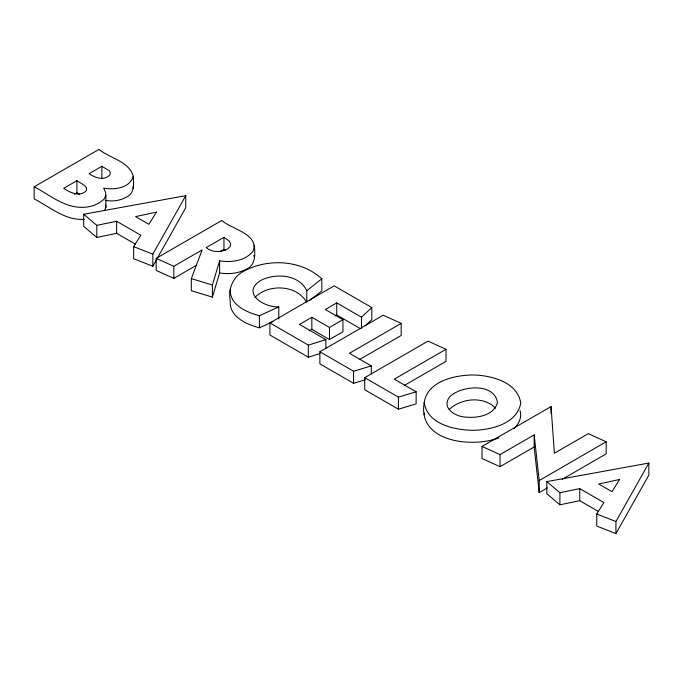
<?xml version="1.0" encoding="UTF-8"?>
<svg xmlns="http://www.w3.org/2000/svg" width="683" height="683" viewBox="0 0 683 683"><rect width="100%" height="100%" fill="white"/><g stroke="black" fill="none" stroke-linecap="round" stroke-linejoin="round"><path stroke-width="1.02" d="M156.176 258.345L221.924 220.387C229.812 228.574 260.18 234.167 252.898 251.455C244.992 260.983 231.187 262.699 219.61 260.846L212.396 285.016L212.396 297.096L191.325 290.71L191.325 278.63L202.117 249.944L173.806 266.293L156.176 258.345L156.176 270.425L173.806 278.374L196.636 265.192M254.366 245.06C255.007 253.939 256.116 265.337 245.991 269.367C237.923 273.559 228.489 274.404 219.61 272.927L212.396 297.096M424.211 402.629C427.268 381.336 453.828 375.428 471.97 374.95C490.548 375.138 517.475 381.626 520.779 403.132C516.843 424.075 490.821 430.051 472.542 430.316C454.238 429.983 427.345 424.117 424.211 402.629C417.185 442.371 472.312 447.997 498.735 437.905M424.211 414.709L424.502 412.908M84.188 219.371A22.65 13.079 0 0 1 78.519 219.286C61.846 217.886 48.519 206.215 34.15 198.898L34.15 186.818L98.967 149.398C109.545 158.174 129.335 161.333 133.245 176.299C129.958 188.167 114.129 190.13 103.671 188.124L105.566 192.256L105.882 195.517L105.882 207.606L104.431 210.441M133.245 176.299C133.629 183.778 134.867 193.554 126.389 197.097C120.157 200.665 112.789 201.622 105.763 200.435M272.978 321.616L259.429 327.806C246.708 324.459 229.095 316.878 230.282 301.083C227.909 288.986 233.023 276.359 244.343 270.886C268.368 258.2 301.459 259.924 321.821 278.818L321.821 290.898L309.305 300.81M105.882 195.517L103.953 199.299L99.325 202.86L94.596 205.113A22.65 13.079 0 0 1 78.519 207.205C61.846 205.805 48.519 194.134 34.15 186.818M83.702 214.249L96.798 225.356L116.631 221.249L140.792 235.2L133.663 246.648L133.663 258.729L152.821 266.233L152.821 254.144L185.742 195.679L83.702 214.249L83.702 226.329L96.798 237.445L116.631 233.33L135.422 244.181M152.821 266.233L185.742 207.76L185.742 195.679M546.81 481.617L559.906 492.733L579.739 488.618L603.9 502.568L596.771 514.017L596.771 526.098L615.929 533.602L615.929 521.522L648.85 463.057L546.81 481.617L546.81 493.698L559.906 504.814L579.739 500.699L598.53 511.55M615.929 533.602L648.85 475.137L648.85 463.057M254.981 297.421C268.103 283.676 296.67 284.632 306.283 301.869M513.642 428.762C518.815 424.45 522.068 417.364 520.087 410.671M361.495 328.267L361.495 317.194L371.808 307.572L334.166 285.836L269.913 322.931L269.913 335.012L308.323 357.192L320.011 353.555M365.174 325.834L371.808 319.653L371.808 307.572M449.201 409.501C461.008 398.155 483.564 395.781 495.542 408.152M306.795 301.784L306.795 290.71L321.821 278.818M547.459 487.858L539.194 492.639L539.194 480.559L606.188 441.773L606.188 453.853L562.135 479.364M76.923 180.688L63.715 188.312C70.084 192.657 80.398 197.618 86.545 190.335L86.357 187.688L84.53 185.469L76.923 180.688L76.923 192.768L79.578 194.296M101.869 166.285L89.046 173.687C94.937 177.742 104.081 181.106 109.801 174.993L110.339 172.901L109.348 170.784L101.869 166.285L101.869 178.365M74.276 194.288L76.923 192.768M223.947 237.343L206.24 247.57L208.733 249.457L212.925 251.045A13.95 8.051 0 0 0 227.413 249.022L230.111 246.657L230.683 243.908L229.36 241.142L223.947 237.343L223.947 249.423L220.404 251.472M309.186 330.896L311.841 329.368L329.462 339.545L342.951 331.759L342.951 319.678L329.462 327.464L311.841 317.288L299.478 324.425L325.859 339.656L325.859 348.714M361.495 317.194L336.745 302.911L325.33 309.501L342.951 319.678M334.994 315.998L336.745 314.991L360.573 328.745M365.388 379.757L353.572 383.317L319.875 363.86L319.875 351.779L383.189 315.23L401.186 323.392L401.186 335.473L359.608 359.48M401.186 323.392L349.44 353.273L371.296 365.892L371.296 373.942M446.025 349.286L394.279 379.159L416.135 391.777L416.135 403.858L398.411 409.202L364.713 389.745L364.713 377.665L428.028 341.116L446.025 349.286L446.025 361.367L404.447 385.374M482.027 446.434L500.033 454.596L534.183 434.883L534.183 446.964L500.033 466.685L482.027 458.515L482.027 446.434L551.044 406.59L554.4 453.222L588.285 433.662L606.188 441.773M230.282 289.003C229.095 304.797 246.708 312.379 259.429 315.725L278.784 306.889L278.784 318.97M269.913 322.931L308.323 345.111L325.859 339.656M319.875 351.779L353.572 371.236L371.296 365.892M364.713 377.665L398.411 397.122L416.135 391.777M278.784 306.889C264.287 307.674 240.817 293.152 260.607 280.491C275.351 272.876 298.847 274.199 306.795 290.71M191.325 278.63L212.396 285.016M133.663 246.648L152.821 254.144M596.771 514.017L615.929 521.522M223.947 249.423L225.552 250.354M253.717 255.468L254.366 257.141M132.903 186.741L133.245 188.388M534.183 434.883L539.194 480.559M534.183 446.964L539.194 492.639M105.566 204.337L105.882 207.606M579.739 488.618L579.739 500.699M559.906 492.733L559.906 504.814M551.044 406.59L551.044 413.633M500.033 454.596L500.033 466.685M398.411 397.122L398.411 409.202M353.572 371.236L353.572 383.317M336.745 302.911L336.745 314.991M329.462 327.464L329.462 339.545M311.841 317.288L311.841 329.368M308.323 345.111L308.323 357.192M259.429 315.725L259.429 327.806M219.61 260.846L219.61 272.927M173.806 266.293L173.806 278.374M116.631 221.249L116.631 233.33M96.798 225.356L96.798 237.445M497.48 402.586C493.988 415.401 477.699 418.201 466.224 417.142C456.517 417.023 441.32 408.758 449.201 397.412C459.548 385.682 494.518 382.028 497.48 402.586M156.467 212.123L148.885 224.289L135.584 216.613L156.467 212.123M619.583 479.492L611.994 491.666L598.692 483.991L619.583 479.492"/></g></svg>
